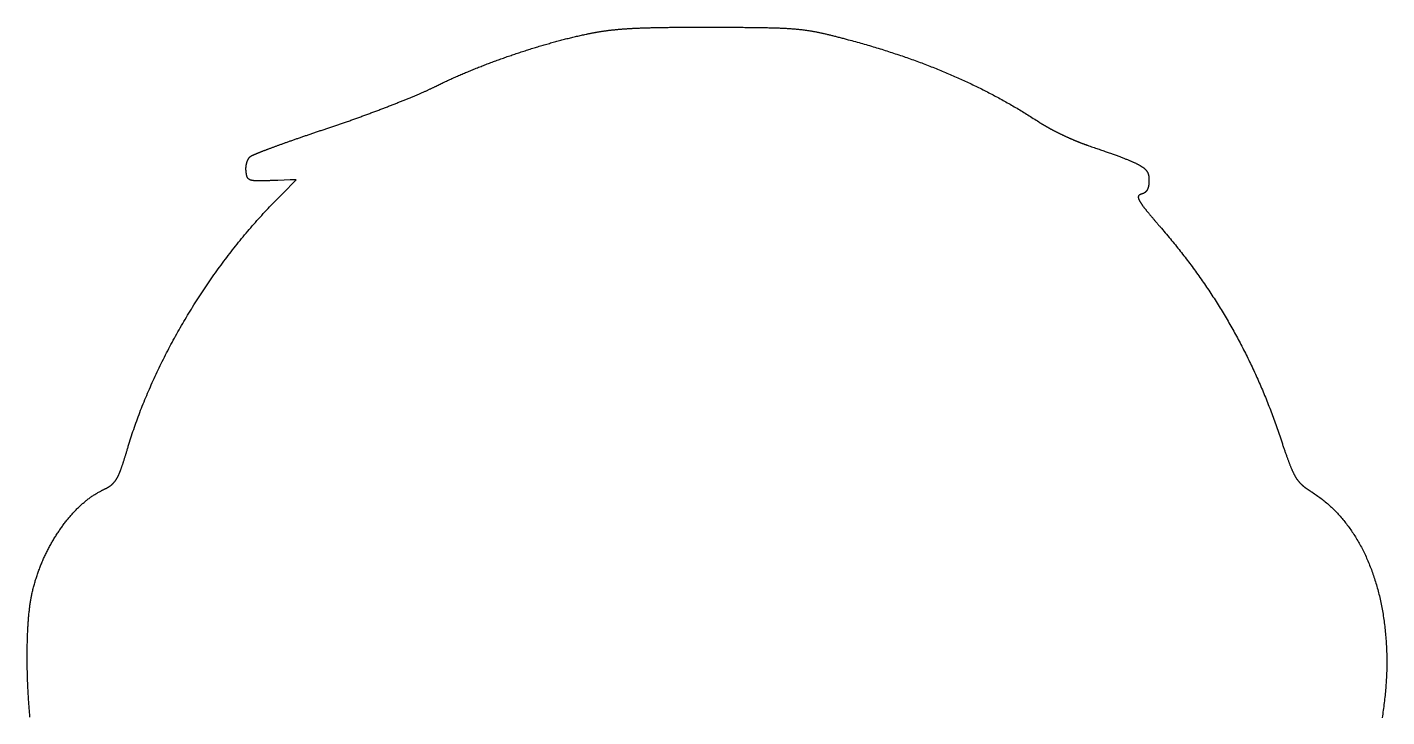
# Model space of a CAD drawing. Extents: x 4.6 to 95.4, y 4.4 to 95.6.
# Drawn here: x 4.6 to 95.4, y 49.5 to 95.6 of the extents above; entities that cross this region are included whole.
import ezdxf

# ---------------------------------------------------------------- set-up
doc = ezdxf.new("R2010")
doc.units = 0
doc.layers.add('LAYER_1', color=7, linetype='CONTINUOUS')

msp = doc.modelspace()

# ---------------------------------------------------------------- linework, layer by layer
at = {"layer": 'LAYER_1', "color": 7}
for points in [[(41.933, 95.102), (41.977, 95.111), (42.021, 95.121), (42.065, 95.13), (42.109, 95.139), (42.152, 95.148), (42.196, 95.156), (42.24, 95.165), (42.283, 95.173), (42.327, 95.182), (42.371, 95.19), (42.414, 95.198), (42.458, 95.206), (42.502, 95.214), (42.546, 95.222), (42.59, 95.23), (42.634, 95.238), (42.678, 95.245), (42.722, 95.253), (42.766, 95.26), (42.811, 95.267), (42.855, 95.274), (42.9, 95.281), (42.945, 95.288), (42.99, 95.295), (43.035, 95.302), (43.08, 95.308), (43.126, 95.315), (43.172, 95.321), (43.218, 95.327), (43.264, 95.334), (43.311, 95.34)], [(43.311, 95.34), (43.358, 95.346), (43.405, 95.352), (43.452, 95.358), (43.5, 95.363), (43.548, 95.369), (43.596, 95.374), (43.645, 95.38), (43.694, 95.385), (43.743, 95.39), (43.793, 95.396), (43.843, 95.401), (43.893, 95.406), (43.944, 95.411), (43.995, 95.415), (44.047, 95.42), (44.099, 95.425), (44.151, 95.429), (44.204, 95.434), (44.258, 95.438), (44.312, 95.442), (44.366, 95.447), (44.421, 95.451), (44.476, 95.455), (44.532, 95.459), (44.588, 95.463), (44.645, 95.466), (44.703, 95.47), (44.761, 95.474), (44.819, 95.477), (44.879, 95.481), (44.939, 95.484)], [(44.939, 95.484), (44.999, 95.487), (45.06, 95.491), (45.122, 95.494), (45.184, 95.497), (45.247, 95.5), (45.31, 95.503), (45.375, 95.506), (45.44, 95.508), (45.505, 95.511), (45.572, 95.514), (45.639, 95.516), (45.706, 95.519), (45.775, 95.521), (45.844, 95.524), (45.914, 95.526), (45.985, 95.528), (46.057, 95.53), (46.129, 95.532), (46.202, 95.534), (46.276, 95.536), (46.351, 95.538), (46.427, 95.54), (46.503, 95.542), (46.581, 95.543), (46.659, 95.545), (46.738, 95.547), (46.818, 95.548), (46.899, 95.549), (46.981, 95.551), (47.064, 95.552), (47.147, 95.553)], [(47.147, 95.553), (47.232, 95.555), (47.318, 95.556), (47.404, 95.557), (47.492, 95.558), (47.58, 95.559), (47.67, 95.56), (47.76, 95.561), (47.852, 95.561), (47.945, 95.562), (48.038, 95.563), (48.133, 95.563), (48.229, 95.564), (48.326, 95.565), (48.424, 95.565), (48.523, 95.566), (48.623, 95.566), (48.724, 95.566), (48.827, 95.567), (48.931, 95.567), (49.035, 95.567), (49.141, 95.567), (49.248, 95.567), (49.357, 95.567), (49.466, 95.567), (49.577, 95.567), (49.689, 95.567), (49.802, 95.567), (49.917, 95.567), (50.033, 95.567), (50.15, 95.566), (50.268, 95.566)], [(50.268, 95.566), (50.41, 95.566), (50.551, 95.565), (50.689, 95.565), (50.825, 95.565), (50.959, 95.564), (51.091, 95.564), (51.22, 95.563), (51.348, 95.563), (51.474, 95.562), (51.597, 95.562), (51.719, 95.561), (51.839, 95.561), (51.957, 95.56), (52.073, 95.56), (52.187, 95.559), (52.299, 95.558), (52.41, 95.558), (52.518, 95.557), (52.625, 95.556), (52.73, 95.555), (52.834, 95.554), (52.936, 95.553), (53.036, 95.552), (53.135, 95.551), (53.232, 95.55), (53.327, 95.549), (53.421, 95.548), (53.514, 95.546), (53.605, 95.545), (53.694, 95.543), (53.782, 95.542)], [(53.782, 95.542), (53.869, 95.54), (53.954, 95.538), (54.038, 95.537), (54.121, 95.535), (54.202, 95.533), (54.282, 95.531), (54.361, 95.529), (54.439, 95.526), (54.515, 95.524), (54.59, 95.522), (54.664, 95.519), (54.737, 95.516), (54.809, 95.514), (54.88, 95.511), (54.95, 95.508), (55.019, 95.505), (55.087, 95.501), (55.154, 95.498), (55.22, 95.495), (55.285, 95.491), (55.349, 95.487), (55.412, 95.484), (55.475, 95.48), (55.537, 95.476), (55.598, 95.471), (55.658, 95.467), (55.718, 95.463), (55.777, 95.458), (55.835, 95.453), (55.893, 95.448), (55.95, 95.443)], [(55.95, 95.443), (56.006, 95.438), (56.062, 95.432), (56.117, 95.427), (56.172, 95.421), (56.227, 95.415), (56.281, 95.409), (56.334, 95.403), (56.388, 95.397), (56.441, 95.39), (56.493, 95.383), (56.545, 95.377), (56.597, 95.369), (56.649, 95.362), (56.7, 95.355), (56.752, 95.347), (56.803, 95.339), (56.854, 95.331), (56.904, 95.323), (56.955, 95.315), (57.006, 95.306), (57.057, 95.297), (57.107, 95.288), (57.158, 95.279), (57.208, 95.27), (57.259, 95.26), (57.31, 95.25), (57.361, 95.24), (57.412, 95.23), (57.463, 95.219), (57.515, 95.209), (57.567, 95.198)], [(36.749, 93.629), (36.834, 93.659), (36.919, 93.688), (37.004, 93.717), (37.089, 93.746), (37.174, 93.774), (37.26, 93.803), (37.345, 93.832), (37.43, 93.86), (37.516, 93.888), (37.601, 93.916), (37.687, 93.944), (37.772, 93.972), (37.858, 93.999), (37.943, 94.026), (38.029, 94.054), (38.114, 94.081), (38.2, 94.108), (38.285, 94.134), (38.371, 94.161), (38.456, 94.187), (38.542, 94.213), (38.627, 94.239), (38.712, 94.265), (38.798, 94.291), (38.883, 94.316), (38.968, 94.341), (39.053, 94.366), (39.138, 94.391), (39.223, 94.416), (39.308, 94.44), (39.392, 94.464)], [(39.392, 94.464), (39.477, 94.488), (39.561, 94.512), (39.646, 94.536), (39.73, 94.559), (39.814, 94.582), (39.898, 94.605), (39.982, 94.628), (40.065, 94.65), (40.149, 94.673), (40.232, 94.695), (40.315, 94.717), (40.398, 94.738), (40.481, 94.759), (40.564, 94.781), (40.646, 94.802), (40.729, 94.822), (40.811, 94.843), (40.892, 94.863), (40.974, 94.883), (41.055, 94.902), (41.136, 94.922), (41.217, 94.941), (41.298, 94.96), (41.378, 94.979), (41.458, 94.997), (41.538, 95.015), (41.618, 95.033), (41.697, 95.051), (41.776, 95.068), (41.855, 95.085), (41.933, 95.102)], [(57.567, 95.198), (57.619, 95.186), (57.671, 95.175), (57.723, 95.163), (57.776, 95.151), (57.83, 95.139), (57.883, 95.127), (57.937, 95.114), (57.992, 95.101), (58.047, 95.088), (58.102, 95.075), (58.158, 95.061), (58.215, 95.048), (58.272, 95.033), (58.33, 95.019), (58.388, 95.004), (58.447, 94.99), (58.507, 94.974), (58.567, 94.959), (58.628, 94.943), (58.69, 94.927), (58.753, 94.911), (58.816, 94.895), (58.881, 94.878), (58.946, 94.861), (59.012, 94.843), (59.079, 94.826), (59.147, 94.808), (59.216, 94.789), (59.286, 94.771), (59.357, 94.752), (59.429, 94.733)], [(59.429, 94.733), (59.55, 94.701), (59.67, 94.668), (59.79, 94.636), (59.909, 94.603), (60.028, 94.57), (60.147, 94.537), (60.266, 94.504), (60.384, 94.47), (60.502, 94.437), (60.619, 94.403), (60.737, 94.369), (60.854, 94.334), (60.97, 94.3), (61.087, 94.265), (61.203, 94.231), (61.318, 94.196), (61.434, 94.16), (61.549, 94.125), (61.664, 94.09), (61.778, 94.054), (61.892, 94.018), (62.006, 93.982), (62.12, 93.945), (62.233, 93.909), (62.346, 93.872), (62.459, 93.835), (62.571, 93.798), (62.683, 93.761), (62.795, 93.723), (62.907, 93.685), (63.018, 93.648)], [(34.193, 92.663), (34.272, 92.695), (34.352, 92.728), (34.431, 92.76), (34.511, 92.793), (34.592, 92.825), (34.672, 92.857), (34.753, 92.889), (34.834, 92.921), (34.915, 92.953), (34.997, 92.985), (35.078, 93.017), (35.16, 93.048), (35.242, 93.08), (35.324, 93.111), (35.407, 93.143), (35.49, 93.174), (35.573, 93.205), (35.656, 93.236), (35.739, 93.267), (35.822, 93.298), (35.906, 93.329), (35.99, 93.359), (36.073, 93.39), (36.157, 93.42), (36.242, 93.45), (36.326, 93.48), (36.41, 93.51), (36.495, 93.54), (36.579, 93.57), (36.664, 93.6), (36.749, 93.629)], [(63.018, 93.648), (63.129, 93.609), (63.239, 93.571), (63.35, 93.533), (63.46, 93.494), (63.57, 93.455), (63.679, 93.416), (63.788, 93.377), (63.897, 93.337), (64.006, 93.297), (64.114, 93.257), (64.222, 93.217), (64.33, 93.177), (64.438, 93.136), (64.545, 93.096), (64.652, 93.055), (64.759, 93.014), (64.865, 92.972), (64.971, 92.931), (65.077, 92.889), (65.183, 92.847), (65.288, 92.805), (65.393, 92.762), (65.498, 92.72), (65.602, 92.677), (65.706, 92.634), (65.81, 92.591), (65.914, 92.547), (66.018, 92.504), (66.121, 92.46), (66.224, 92.416), (66.326, 92.371)], [(31.915, 91.631), (31.982, 91.664), (32.05, 91.698), (32.118, 91.732), (32.186, 91.765), (32.255, 91.799), (32.325, 91.832), (32.395, 91.866), (32.466, 91.9), (32.536, 91.933), (32.608, 91.967), (32.679, 92), (32.752, 92.034), (32.824, 92.067), (32.897, 92.101), (32.971, 92.134), (33.044, 92.167), (33.118, 92.201), (33.193, 92.234), (33.268, 92.267), (33.343, 92.301), (33.419, 92.334), (33.495, 92.367), (33.571, 92.4), (33.648, 92.433), (33.725, 92.466), (33.802, 92.499), (33.88, 92.532), (33.958, 92.565), (34.036, 92.597), (34.114, 92.63), (34.193, 92.663)], [(66.326, 92.371), (66.429, 92.327), (66.531, 92.282), (66.633, 92.237), (66.735, 92.192), (66.836, 92.147), (66.937, 92.101), (67.038, 92.055), (67.139, 92.009), (67.239, 91.963), (67.339, 91.917), (67.439, 91.87), (67.539, 91.823), (67.638, 91.776), (67.737, 91.729), (67.836, 91.681), (67.935, 91.634), (68.033, 91.586), (68.131, 91.538), (68.229, 91.489), (68.327, 91.441), (68.424, 91.392), (68.522, 91.343), (68.619, 91.293), (68.715, 91.244), (68.812, 91.194), (68.908, 91.144), (69.004, 91.094), (69.1, 91.044), (69.196, 90.993), (69.291, 90.942), (69.386, 90.891)], [(28.803, 90.31), (28.866, 90.334), (28.929, 90.359), (28.992, 90.383), (29.054, 90.408), (29.116, 90.432), (29.178, 90.457), (29.239, 90.481), (29.301, 90.505), (29.361, 90.529), (29.422, 90.553), (29.482, 90.577), (29.542, 90.601), (29.601, 90.625), (29.66, 90.648), (29.719, 90.672), (29.777, 90.696), (29.835, 90.719), (29.893, 90.742), (29.95, 90.766), (30.007, 90.789), (30.063, 90.812), (30.119, 90.835), (30.175, 90.858), (30.23, 90.881), (30.284, 90.903), (30.338, 90.926), (30.392, 90.948), (30.445, 90.97), (30.498, 90.992), (30.55, 91.014), (30.602, 91.036)], [(30.602, 91.036), (30.653, 91.058), (30.704, 91.08), (30.754, 91.101), (30.804, 91.122), (30.853, 91.144), (30.901, 91.165), (30.949, 91.185), (30.997, 91.206), (31.043, 91.227), (31.09, 91.247), (31.135, 91.267), (31.181, 91.287), (31.225, 91.307), (31.269, 91.327), (31.312, 91.346), (31.355, 91.365), (31.397, 91.384), (31.438, 91.403), (31.479, 91.422), (31.519, 91.441), (31.559, 91.459), (31.597, 91.477), (31.635, 91.495), (31.673, 91.513), (31.71, 91.53), (31.746, 91.548), (31.781, 91.565), (31.815, 91.581), (31.849, 91.598), (31.882, 91.614), (31.915, 91.631)], [(69.386, 90.891), (69.481, 90.84), (69.576, 90.788), (69.67, 90.736), (69.764, 90.684), (69.858, 90.632), (69.952, 90.58), (70.046, 90.527), (70.139, 90.474), (70.232, 90.421), (70.325, 90.368), (70.418, 90.314), (70.51, 90.26), (70.603, 90.206), (70.695, 90.152), (70.787, 90.097), (70.878, 90.042), (70.97, 89.987), (71.061, 89.932), (71.152, 89.877), (71.243, 89.821), (71.333, 89.765), (71.424, 89.709), (71.514, 89.652), (71.604, 89.596), (71.694, 89.539), (71.783, 89.482), (71.873, 89.424), (71.962, 89.367), (72.051, 89.309), (72.14, 89.251), (72.228, 89.192)], [(26.755, 89.543), (26.823, 89.568), (26.89, 89.592), (26.958, 89.617), (27.025, 89.641), (27.093, 89.666), (27.16, 89.691), (27.227, 89.715), (27.294, 89.74), (27.361, 89.765), (27.429, 89.789), (27.495, 89.814), (27.562, 89.839), (27.629, 89.864), (27.696, 89.889), (27.762, 89.913), (27.829, 89.938), (27.895, 89.963), (27.961, 89.988), (28.027, 90.013), (28.093, 90.038), (28.158, 90.063), (28.224, 90.087), (28.289, 90.112), (28.354, 90.137), (28.419, 90.162), (28.483, 90.187), (28.548, 90.211), (28.612, 90.236), (28.676, 90.261), (28.74, 90.285), (28.803, 90.31)], [(24.695, 88.829), (24.759, 88.85), (24.824, 88.871), (24.888, 88.893), (24.953, 88.915), (25.018, 88.937), (25.084, 88.959), (25.149, 88.981), (25.215, 89.003), (25.281, 89.025), (25.347, 89.048), (25.413, 89.071), (25.479, 89.093), (25.545, 89.116), (25.612, 89.139), (25.678, 89.162), (25.745, 89.185), (25.812, 89.209), (25.879, 89.232), (25.946, 89.255), (26.013, 89.279), (26.081, 89.303), (26.148, 89.326), (26.215, 89.35), (26.283, 89.374), (26.35, 89.398), (26.418, 89.422), (26.485, 89.446), (26.553, 89.47), (26.62, 89.495), (26.688, 89.519), (26.755, 89.543)], [(72.228, 89.192), (72.246, 89.181), (72.264, 89.169), (72.282, 89.157), (72.301, 89.145), (72.32, 89.133), (72.339, 89.121), (72.358, 89.109), (72.378, 89.097), (72.397, 89.085), (72.417, 89.073), (72.438, 89.06), (72.458, 89.048), (72.479, 89.035), (72.5, 89.023), (72.521, 89.01), (72.543, 88.998), (72.564, 88.985), (72.586, 88.972), (72.608, 88.959), (72.63, 88.947), (72.653, 88.934), (72.675, 88.921), (72.698, 88.908), (72.721, 88.895), (72.745, 88.882), (72.768, 88.869), (72.792, 88.856), (72.816, 88.843), (72.84, 88.829), (72.864, 88.816), (72.888, 88.803)], [(21.186, 87.613), (21.232, 87.63), (21.278, 87.647), (21.325, 87.664), (21.372, 87.681), (21.419, 87.698), (21.467, 87.715), (21.516, 87.733), (21.564, 87.751), (21.614, 87.768), (21.663, 87.786), (21.714, 87.804), (21.764, 87.822), (21.815, 87.84), (21.866, 87.859), (21.918, 87.877), (21.97, 87.896), (22.023, 87.914), (22.076, 87.933), (22.129, 87.952), (22.183, 87.971), (22.237, 87.99), (22.291, 88.009), (22.346, 88.028), (22.401, 88.048), (22.457, 88.067), (22.512, 88.087), (22.568, 88.106), (22.625, 88.126), (22.682, 88.146), (22.739, 88.165), (22.796, 88.185)], [(22.796, 88.185), (22.854, 88.205), (22.912, 88.225), (22.97, 88.245), (23.028, 88.266), (23.087, 88.286), (23.146, 88.306), (23.206, 88.326), (23.265, 88.347), (23.325, 88.367), (23.385, 88.388), (23.445, 88.409), (23.506, 88.429), (23.567, 88.45), (23.628, 88.471), (23.689, 88.491), (23.751, 88.512), (23.812, 88.533), (23.874, 88.554), (23.936, 88.575), (23.999, 88.596), (24.061, 88.617), (24.124, 88.638), (24.187, 88.659), (24.25, 88.68), (24.313, 88.701), (24.376, 88.723), (24.44, 88.744), (24.503, 88.765), (24.567, 88.786), (24.631, 88.807), (24.695, 88.829)], [(72.888, 88.803), (72.913, 88.79), (72.937, 88.777), (72.962, 88.763), (72.987, 88.75), (73.012, 88.737), (73.037, 88.723), (73.063, 88.71), (73.088, 88.696), (73.114, 88.683), (73.14, 88.67), (73.166, 88.656), (73.192, 88.643), (73.218, 88.629), (73.244, 88.616), (73.271, 88.602), (73.297, 88.589), (73.324, 88.576), (73.351, 88.562), (73.378, 88.549), (73.404, 88.535), (73.432, 88.522), (73.459, 88.508), (73.486, 88.495), (73.513, 88.482), (73.541, 88.468), (73.568, 88.455), (73.596, 88.442), (73.623, 88.428), (73.651, 88.415), (73.679, 88.402), (73.707, 88.388)], [(73.707, 88.388), (73.734, 88.375), (73.762, 88.362), (73.79, 88.349), (73.818, 88.336), (73.846, 88.323), (73.875, 88.309), (73.903, 88.296), (73.931, 88.283), (73.959, 88.27), (73.987, 88.258), (74.016, 88.245), (74.044, 88.232), (74.072, 88.219), (74.1, 88.206), (74.129, 88.194), (74.157, 88.181), (74.185, 88.168), (74.214, 88.156), (74.242, 88.143), (74.27, 88.131), (74.298, 88.118), (74.327, 88.106), (74.355, 88.094), (74.383, 88.082), (74.411, 88.07), (74.44, 88.058), (74.468, 88.046), (74.496, 88.034), (74.524, 88.022), (74.552, 88.01), (74.58, 87.998)], [(19.515, 86.932), (19.52, 86.936), (19.526, 86.941), (19.533, 86.945), (19.541, 86.95), (19.549, 86.955), (19.559, 86.961), (19.569, 86.966), (19.58, 86.972), (19.591, 86.979), (19.604, 86.985), (19.617, 86.992), (19.631, 86.999), (19.646, 87.006), (19.661, 87.013), (19.678, 87.021), (19.695, 87.029), (19.713, 87.037), (19.731, 87.045), (19.75, 87.054), (19.77, 87.063), (19.791, 87.072), (19.812, 87.081), (19.834, 87.091), (19.857, 87.101), (19.881, 87.111), (19.905, 87.121), (19.93, 87.131), (19.955, 87.142), (19.982, 87.152), (20.008, 87.163), (20.036, 87.175)], [(20.036, 87.175), (20.064, 87.186), (20.093, 87.198), (20.122, 87.21), (20.153, 87.222), (20.183, 87.234), (20.215, 87.246), (20.247, 87.259), (20.279, 87.272), (20.313, 87.285), (20.346, 87.298), (20.381, 87.311), (20.416, 87.325), (20.451, 87.338), (20.488, 87.352), (20.524, 87.366), (20.562, 87.381), (20.6, 87.395), (20.638, 87.409), (20.677, 87.424), (20.717, 87.439), (20.757, 87.454), (20.797, 87.469), (20.839, 87.485), (20.88, 87.5), (20.922, 87.516), (20.965, 87.532), (21.008, 87.548), (21.052, 87.564), (21.096, 87.58), (21.141, 87.597), (21.186, 87.613)], [(74.58, 87.998), (74.608, 87.987), (74.635, 87.975), (74.663, 87.964), (74.691, 87.952), (74.719, 87.941), (74.746, 87.93), (74.774, 87.919), (74.801, 87.908), (74.829, 87.897), (74.856, 87.886), (74.883, 87.875), (74.91, 87.864), (74.937, 87.854), (74.964, 87.843), (74.991, 87.833), (75.018, 87.823), (75.044, 87.813), (75.071, 87.803), (75.097, 87.793), (75.123, 87.783), (75.149, 87.773), (75.175, 87.763), (75.201, 87.754), (75.227, 87.745), (75.253, 87.735), (75.278, 87.726), (75.303, 87.717), (75.329, 87.708), (75.354, 87.699), (75.378, 87.691), (75.403, 87.682)], [(75.403, 87.682), (75.495, 87.651), (75.586, 87.619), (75.675, 87.589), (75.762, 87.558), (75.849, 87.529), (75.934, 87.499), (76.018, 87.47), (76.1, 87.442), (76.181, 87.413), (76.261, 87.386), (76.34, 87.358), (76.417, 87.331), (76.493, 87.305), (76.568, 87.278), (76.642, 87.252), (76.714, 87.227), (76.785, 87.202), (76.855, 87.177), (76.924, 87.152), (76.991, 87.128), (77.057, 87.105), (77.123, 87.081), (77.187, 87.058), (77.249, 87.035), (77.311, 87.013), (77.372, 86.99), (77.431, 86.969), (77.49, 86.947), (77.547, 86.926), (77.603, 86.905), (77.658, 86.884)], [(19.232, 85.947), (19.231, 85.956), (19.23, 85.965), (19.229, 85.974), (19.228, 85.984), (19.228, 85.993), (19.227, 86.002), (19.226, 86.011), (19.226, 86.021), (19.225, 86.03), (19.225, 86.039), (19.224, 86.048), (19.224, 86.058), (19.224, 86.067), (19.224, 86.077), (19.224, 86.086), (19.223, 86.095), (19.223, 86.105), (19.224, 86.114), (19.224, 86.123), (19.224, 86.133), (19.224, 86.142), (19.224, 86.152), (19.225, 86.161), (19.225, 86.171), (19.226, 86.18), (19.226, 86.189), (19.227, 86.199), (19.227, 86.208), (19.228, 86.218), (19.229, 86.227), (19.23, 86.236)], [(19.23, 86.236), (19.231, 86.246), (19.232, 86.255), (19.233, 86.264), (19.234, 86.274), (19.235, 86.283), (19.236, 86.293), (19.237, 86.302), (19.238, 86.311), (19.24, 86.32), (19.241, 86.33), (19.243, 86.339), (19.244, 86.348), (19.246, 86.357), (19.247, 86.367), (19.249, 86.376), (19.251, 86.385), (19.252, 86.394), (19.254, 86.403), (19.256, 86.412), (19.258, 86.421), (19.26, 86.43), (19.262, 86.439), (19.264, 86.448), (19.266, 86.457), (19.268, 86.466), (19.271, 86.475), (19.273, 86.484), (19.275, 86.492), (19.278, 86.501), (19.28, 86.51), (19.282, 86.519)], [(19.282, 86.519), (19.285, 86.527), (19.287, 86.536), (19.29, 86.544), (19.293, 86.553), (19.295, 86.561), (19.298, 86.57), (19.301, 86.578), (19.304, 86.586), (19.307, 86.594), (19.31, 86.603), (19.312, 86.611), (19.315, 86.619), (19.319, 86.627), (19.322, 86.635), (19.325, 86.643), (19.328, 86.651), (19.331, 86.659), (19.334, 86.666), (19.338, 86.674), (19.341, 86.682), (19.344, 86.689), (19.348, 86.697), (19.351, 86.704), (19.355, 86.712), (19.358, 86.719), (19.362, 86.726), (19.366, 86.733), (19.369, 86.74), (19.373, 86.747), (19.377, 86.754), (19.381, 86.761)], [(19.381, 86.761), (19.384, 86.768), (19.388, 86.775), (19.392, 86.781), (19.396, 86.788), (19.4, 86.794), (19.404, 86.801), (19.408, 86.807), (19.412, 86.813), (19.416, 86.82), (19.42, 86.826), (19.425, 86.832), (19.429, 86.838), (19.433, 86.843), (19.437, 86.849), (19.442, 86.855), (19.446, 86.86), (19.45, 86.866), (19.455, 86.871), (19.459, 86.876), (19.464, 86.882), (19.468, 86.887), (19.473, 86.892), (19.477, 86.897), (19.482, 86.901), (19.487, 86.906), (19.491, 86.911), (19.496, 86.915), (19.501, 86.919), (19.505, 86.924), (19.51, 86.928), (19.515, 86.932)], [(77.658, 86.884), (77.712, 86.863), (77.765, 86.843), (77.817, 86.823), (77.868, 86.803), (77.918, 86.784), (77.967, 86.765), (78.014, 86.746), (78.061, 86.727), (78.107, 86.708), (78.152, 86.69), (78.196, 86.672), (78.239, 86.654), (78.281, 86.636), (78.322, 86.619), (78.362, 86.601), (78.402, 86.584), (78.44, 86.567), (78.478, 86.55), (78.514, 86.534), (78.55, 86.517), (78.585, 86.501), (78.619, 86.485), (78.652, 86.469), (78.684, 86.453), (78.716, 86.437), (78.747, 86.421), (78.777, 86.406), (78.806, 86.39), (78.834, 86.375), (78.862, 86.36), (78.888, 86.344)], [(78.888, 86.344), (78.915, 86.329), (78.94, 86.314), (78.965, 86.299), (78.988, 86.285), (79.012, 86.27), (79.034, 86.255), (79.056, 86.24), (79.077, 86.226), (79.098, 86.211), (79.118, 86.197), (79.137, 86.182), (79.155, 86.168), (79.173, 86.153), (79.191, 86.139), (79.207, 86.124), (79.223, 86.11), (79.239, 86.095), (79.254, 86.081), (79.268, 86.066), (79.282, 86.052), (79.296, 86.037), (79.308, 86.023), (79.321, 86.008), (79.332, 85.993), (79.344, 85.979), (79.355, 85.964), (79.365, 85.949), (79.375, 85.934), (79.384, 85.919), (79.393, 85.904), (79.401, 85.889)], [(19.31, 85.562), (19.306, 85.572), (19.303, 85.581), (19.299, 85.591), (19.295, 85.6), (19.292, 85.61), (19.289, 85.621), (19.286, 85.631), (19.283, 85.642), (19.28, 85.652), (19.277, 85.663), (19.274, 85.675), (19.272, 85.686), (19.269, 85.698), (19.267, 85.71), (19.264, 85.722), (19.262, 85.734), (19.26, 85.747), (19.257, 85.759), (19.255, 85.773), (19.253, 85.786), (19.251, 85.799), (19.249, 85.813), (19.247, 85.827), (19.245, 85.841), (19.243, 85.855), (19.241, 85.87), (19.24, 85.885), (19.238, 85.9), (19.236, 85.916), (19.234, 85.931), (19.232, 85.947)], [(19.526, 85.365), (19.515, 85.369), (19.505, 85.374), (19.495, 85.378), (19.485, 85.382), (19.476, 85.387), (19.467, 85.391), (19.458, 85.396), (19.449, 85.401), (19.441, 85.406), (19.432, 85.412), (19.424, 85.417), (19.417, 85.423), (19.409, 85.429), (19.402, 85.435), (19.395, 85.441), (19.388, 85.447), (19.382, 85.453), (19.376, 85.46), (19.369, 85.467), (19.363, 85.474), (19.358, 85.481), (19.352, 85.488), (19.347, 85.496), (19.342, 85.503), (19.337, 85.511), (19.332, 85.519), (19.327, 85.528), (19.323, 85.536), (19.318, 85.545), (19.314, 85.553), (19.31, 85.562)], [(20.024, 85.304), (20.002, 85.304), (19.98, 85.305), (19.959, 85.305), (19.938, 85.306), (19.918, 85.307), (19.898, 85.308), (19.879, 85.309), (19.86, 85.31), (19.841, 85.311), (19.823, 85.312), (19.806, 85.314), (19.788, 85.315), (19.771, 85.317), (19.755, 85.318), (19.738, 85.32), (19.722, 85.322), (19.707, 85.324), (19.692, 85.326), (19.677, 85.328), (19.663, 85.331), (19.649, 85.333), (19.635, 85.336), (19.621, 85.339), (19.608, 85.342), (19.596, 85.345), (19.583, 85.348), (19.571, 85.351), (19.559, 85.354), (19.548, 85.358), (19.537, 85.362), (19.526, 85.365)], [(20.948, 85.325), (20.91, 85.323), (20.873, 85.322), (20.836, 85.321), (20.8, 85.319), (20.764, 85.318), (20.729, 85.317), (20.695, 85.315), (20.661, 85.314), (20.627, 85.313), (20.595, 85.312), (20.562, 85.311), (20.53, 85.31), (20.499, 85.309), (20.469, 85.308), (20.438, 85.308), (20.409, 85.307), (20.38, 85.306), (20.351, 85.306), (20.323, 85.305), (20.295, 85.304), (20.268, 85.304), (20.242, 85.304), (20.216, 85.303), (20.19, 85.303), (20.165, 85.303), (20.14, 85.303), (20.116, 85.303), (20.092, 85.303), (20.069, 85.303), (20.046, 85.303), (20.024, 85.304)], [(21.345, 84.134), (21.655, 84.447), (21.965, 84.76), (22.275, 85.073), (22.585, 85.386), (22.176, 85.371), (21.767, 85.356), (21.357, 85.34), (20.948, 85.325)], [(79.401, 85.889), (79.41, 85.874), (79.417, 85.858), (79.424, 85.843), (79.431, 85.827), (79.438, 85.811), (79.444, 85.795), (79.45, 85.779), (79.455, 85.763), (79.46, 85.747), (79.465, 85.731), (79.469, 85.714), (79.473, 85.697), (79.477, 85.681), (79.48, 85.664), (79.483, 85.646), (79.486, 85.629), (79.489, 85.611), (79.491, 85.593), (79.494, 85.575), (79.495, 85.557), (79.497, 85.539), (79.499, 85.52), (79.5, 85.501), (79.501, 85.482), (79.502, 85.463), (79.503, 85.443), (79.503, 85.424), (79.504, 85.403), (79.504, 85.383), (79.504, 85.363), (79.504, 85.342)], [(79.504, 85.342), (79.504, 85.328), (79.504, 85.315), (79.504, 85.302), (79.504, 85.289), (79.504, 85.276), (79.503, 85.263), (79.503, 85.25), (79.502, 85.237), (79.502, 85.225), (79.501, 85.212), (79.501, 85.2), (79.5, 85.188), (79.499, 85.176), (79.498, 85.164), (79.498, 85.152), (79.497, 85.14), (79.496, 85.128), (79.495, 85.117), (79.493, 85.105), (79.492, 85.094), (79.491, 85.082), (79.49, 85.071), (79.488, 85.06), (79.487, 85.049), (79.485, 85.038), (79.484, 85.028), (79.482, 85.017), (79.481, 85.006), (79.479, 84.996), (79.477, 84.986), (79.475, 84.975)], [(78.993, 84.418), (78.983, 84.415), (78.973, 84.413), (78.963, 84.41), (78.953, 84.406), (78.943, 84.403), (78.934, 84.4), (78.925, 84.397), (78.916, 84.393), (78.908, 84.389), (78.9, 84.386), (78.892, 84.382), (78.884, 84.378), (78.877, 84.374), (78.87, 84.37), (78.863, 84.365), (78.857, 84.361), (78.85, 84.356), (78.844, 84.351), (78.839, 84.346), (78.833, 84.341), (78.828, 84.336), (78.824, 84.33), (78.819, 84.325), (78.815, 84.319), (78.811, 84.313), (78.807, 84.307), (78.804, 84.3), (78.801, 84.294), (78.799, 84.287), (78.796, 84.28), (78.794, 84.273)], [(79.225, 84.524), (79.219, 84.519), (79.213, 84.515), (79.206, 84.511), (79.2, 84.506), (79.193, 84.502), (79.186, 84.498), (79.18, 84.494), (79.173, 84.49), (79.166, 84.486), (79.159, 84.482), (79.152, 84.478), (79.145, 84.474), (79.137, 84.471), (79.13, 84.467), (79.123, 84.464), (79.115, 84.46), (79.108, 84.457), (79.1, 84.454), (79.092, 84.451), (79.084, 84.448), (79.077, 84.445), (79.069, 84.442), (79.061, 84.439), (79.052, 84.436), (79.044, 84.433), (79.036, 84.431), (79.028, 84.428), (79.019, 84.425), (79.011, 84.423), (79.002, 84.421), (78.993, 84.418)], [(79.384, 84.706), (79.38, 84.699), (79.376, 84.692), (79.372, 84.685), (79.368, 84.678), (79.363, 84.671), (79.359, 84.664), (79.354, 84.658), (79.35, 84.651), (79.345, 84.645), (79.341, 84.638), (79.336, 84.632), (79.331, 84.626), (79.326, 84.62), (79.321, 84.614), (79.316, 84.608), (79.311, 84.602), (79.306, 84.596), (79.301, 84.59), (79.295, 84.585), (79.29, 84.579), (79.284, 84.574), (79.279, 84.568), (79.273, 84.563), (79.267, 84.558), (79.262, 84.553), (79.256, 84.548), (79.25, 84.543), (79.244, 84.538), (79.238, 84.533), (79.232, 84.529), (79.225, 84.524)], [(79.475, 84.975), (79.473, 84.965), (79.471, 84.955), (79.469, 84.945), (79.467, 84.935), (79.465, 84.926), (79.463, 84.916), (79.46, 84.906), (79.458, 84.897), (79.455, 84.888), (79.453, 84.878), (79.45, 84.869), (79.448, 84.86), (79.445, 84.851), (79.442, 84.842), (79.439, 84.834), (79.436, 84.825), (79.433, 84.816), (79.43, 84.808), (79.427, 84.799), (79.424, 84.791), (79.421, 84.783), (79.417, 84.775), (79.414, 84.767), (79.41, 84.759), (79.407, 84.751), (79.403, 84.743), (79.4, 84.736), (79.396, 84.728), (79.392, 84.721), (79.388, 84.713), (79.384, 84.706)], [(18.139, 80.453), (18.237, 80.579), (18.335, 80.705), (18.434, 80.831), (18.533, 80.956), (18.633, 81.081), (18.733, 81.205), (18.833, 81.329), (18.934, 81.452), (19.035, 81.575), (19.136, 81.697), (19.238, 81.819), (19.34, 81.94), (19.442, 82.061), (19.545, 82.181), (19.649, 82.301), (19.752, 82.42), (19.856, 82.538), (19.96, 82.656), (20.065, 82.773), (20.17, 82.89), (20.275, 83.006), (20.381, 83.122), (20.487, 83.237), (20.593, 83.351), (20.699, 83.465), (20.806, 83.578), (20.913, 83.69), (21.021, 83.802), (21.129, 83.914), (21.237, 84.024), (21.345, 84.134)], [(78.794, 84.273), (78.793, 84.265), (78.791, 84.258), (78.79, 84.25), (78.79, 84.242), (78.789, 84.234), (78.789, 84.225), (78.789, 84.217), (78.79, 84.208), (78.791, 84.198), (78.792, 84.189), (78.794, 84.179), (78.796, 84.169), (78.798, 84.159), (78.801, 84.149), (78.804, 84.138), (78.808, 84.127), (78.811, 84.116), (78.815, 84.104), (78.82, 84.092), (78.825, 84.08), (78.83, 84.068), (78.836, 84.055), (78.842, 84.042), (78.848, 84.029), (78.855, 84.015), (78.862, 84.001), (78.869, 83.987), (78.877, 83.972), (78.886, 83.957), (78.894, 83.942), (78.903, 83.927)], [(78.903, 83.927), (78.913, 83.911), (78.923, 83.894), (78.933, 83.878), (78.944, 83.861), (78.955, 83.844), (78.966, 83.826), (78.978, 83.808), (78.99, 83.79), (79.003, 83.771), (79.016, 83.752), (79.03, 83.732), (79.044, 83.713), (79.058, 83.692), (79.073, 83.672), (79.088, 83.651), (79.104, 83.629), (79.12, 83.607), (79.136, 83.585), (79.153, 83.562), (79.171, 83.539), (79.189, 83.516), (79.207, 83.492), (79.226, 83.468), (79.245, 83.443), (79.265, 83.418), (79.285, 83.392), (79.305, 83.366), (79.326, 83.339), (79.348, 83.312), (79.37, 83.285), (79.392, 83.257)], [(79.392, 83.257), (79.415, 83.229), (79.439, 83.2), (79.463, 83.171), (79.487, 83.141), (79.512, 83.111), (79.537, 83.08), (79.563, 83.049), (79.589, 83.017), (79.616, 82.985), (79.643, 82.952), (79.671, 82.919), (79.699, 82.885), (79.728, 82.851), (79.757, 82.816), (79.787, 82.781), (79.817, 82.745), (79.848, 82.709), (79.879, 82.672), (79.911, 82.634), (79.943, 82.596), (79.976, 82.558), (80.01, 82.519), (80.044, 82.479), (80.078, 82.439), (80.113, 82.398), (80.148, 82.357), (80.184, 82.315), (80.221, 82.273), (80.258, 82.23), (80.296, 82.186), (80.334, 82.142)], [(80.334, 82.142), (80.42, 82.042), (80.506, 81.941), (80.592, 81.84), (80.678, 81.739), (80.762, 81.638), (80.847, 81.537), (80.931, 81.436), (81.015, 81.335), (81.098, 81.233), (81.181, 81.131), (81.264, 81.029), (81.346, 80.927), (81.428, 80.825), (81.509, 80.723), (81.59, 80.62), (81.671, 80.518), (81.751, 80.415), (81.831, 80.312), (81.911, 80.209), (81.99, 80.105), (82.068, 80.002), (82.147, 79.898), (82.225, 79.795), (82.302, 79.691), (82.379, 79.587), (82.456, 79.482), (82.533, 79.378), (82.609, 79.273), (82.684, 79.169), (82.76, 79.064), (82.834, 78.958)], [(15.328, 76.336), (15.412, 76.473), (15.495, 76.611), (15.58, 76.748), (15.665, 76.884), (15.75, 77.021), (15.836, 77.157), (15.922, 77.293), (16.009, 77.429), (16.097, 77.564), (16.185, 77.699), (16.273, 77.834), (16.362, 77.968), (16.451, 78.102), (16.541, 78.236), (16.632, 78.37), (16.722, 78.503), (16.814, 78.635), (16.905, 78.768), (16.998, 78.9), (17.09, 79.031), (17.184, 79.163), (17.277, 79.293), (17.371, 79.424), (17.466, 79.554), (17.561, 79.684), (17.656, 79.813), (17.752, 79.942), (17.848, 80.07), (17.945, 80.198), (18.042, 80.326), (18.139, 80.453)], [(82.834, 78.958), (82.909, 78.853), (82.983, 78.748), (83.057, 78.642), (83.13, 78.536), (83.203, 78.43), (83.276, 78.324), (83.348, 78.218), (83.42, 78.111), (83.492, 78.005), (83.563, 77.898), (83.633, 77.791), (83.704, 77.683), (83.774, 77.576), (83.844, 77.468), (83.913, 77.36), (83.982, 77.252), (84.05, 77.144), (84.118, 77.036), (84.186, 76.927), (84.254, 76.818), (84.321, 76.71), (84.387, 76.6), (84.454, 76.491), (84.52, 76.381), (84.585, 76.272), (84.651, 76.162), (84.716, 76.052), (84.78, 75.941), (84.844, 75.831), (84.908, 75.72), (84.972, 75.609)], [(13.032, 71.981), (13.097, 72.123), (13.162, 72.265), (13.228, 72.407), (13.295, 72.549), (13.362, 72.691), (13.43, 72.833), (13.499, 72.975), (13.568, 73.117), (13.638, 73.258), (13.709, 73.4), (13.78, 73.541), (13.852, 73.682), (13.925, 73.823), (13.998, 73.964), (14.071, 74.105), (14.145, 74.246), (14.22, 74.387), (14.296, 74.527), (14.372, 74.667), (14.448, 74.807), (14.526, 74.947), (14.603, 75.087), (14.682, 75.227), (14.76, 75.366), (14.84, 75.505), (14.92, 75.644), (15.001, 75.783), (15.082, 75.921), (15.163, 76.06), (15.246, 76.198), (15.328, 76.336)], [(84.972, 75.609), (85.035, 75.498), (85.097, 75.386), (85.16, 75.275), (85.222, 75.163), (85.284, 75.051), (85.345, 74.939), (85.406, 74.826), (85.466, 74.713), (85.527, 74.601), (85.587, 74.487), (85.646, 74.374), (85.705, 74.261), (85.764, 74.147), (85.823, 74.033), (85.881, 73.919), (85.939, 73.804), (85.996, 73.69), (86.053, 73.575), (86.11, 73.46), (86.166, 73.344), (86.222, 73.229), (86.278, 73.113), (86.333, 72.997), (86.388, 72.881), (86.443, 72.764), (86.497, 72.648), (86.551, 72.531), (86.605, 72.413), (86.658, 72.296), (86.711, 72.178), (86.764, 72.06)], [(11.369, 67.587), (11.411, 67.727), (11.455, 67.868), (11.499, 68.009), (11.544, 68.149), (11.589, 68.29), (11.636, 68.431), (11.683, 68.572), (11.731, 68.714), (11.779, 68.855), (11.829, 68.997), (11.879, 69.138), (11.93, 69.28), (11.981, 69.422), (12.034, 69.564), (12.087, 69.706), (12.141, 69.848), (12.195, 69.99), (12.25, 70.132), (12.306, 70.274), (12.363, 70.416), (12.42, 70.558), (12.478, 70.701), (12.537, 70.843), (12.597, 70.985), (12.657, 71.128), (12.718, 71.27), (12.779, 71.412), (12.841, 71.554), (12.904, 71.697), (12.968, 71.839), (13.032, 71.981)], [(86.764, 72.06), (86.816, 71.942), (86.868, 71.824), (86.92, 71.705), (86.971, 71.586), (87.022, 71.467), (87.073, 71.348), (87.123, 71.228), (87.173, 71.108), (87.222, 70.988), (87.272, 70.868), (87.32, 70.747), (87.369, 70.626), (87.417, 70.505), (87.465, 70.384), (87.513, 70.262), (87.56, 70.14), (87.607, 70.018), (87.654, 69.896), (87.7, 69.773), (87.746, 69.65), (87.792, 69.527), (87.837, 69.404), (87.882, 69.28), (87.926, 69.156), (87.971, 69.032), (88.015, 68.907), (88.058, 68.782), (88.102, 68.657), (88.145, 68.532), (88.188, 68.406), (88.23, 68.28)], [(88.23, 68.28), (88.253, 68.211), (88.276, 68.143), (88.299, 68.076), (88.321, 68.01), (88.343, 67.945), (88.364, 67.881), (88.386, 67.817), (88.407, 67.755), (88.427, 67.694), (88.448, 67.634), (88.468, 67.575), (88.488, 67.517), (88.507, 67.459), (88.527, 67.403), (88.546, 67.347), (88.565, 67.293), (88.583, 67.239), (88.602, 67.186), (88.62, 67.134), (88.638, 67.083), (88.656, 67.033), (88.673, 66.983), (88.69, 66.935), (88.707, 66.887), (88.724, 66.84), (88.741, 66.794), (88.757, 66.749), (88.774, 66.704), (88.79, 66.66), (88.806, 66.617), (88.822, 66.575)], [(10.934, 66.208), (10.946, 66.242), (10.958, 66.277), (10.97, 66.312), (10.983, 66.348), (10.995, 66.385), (11.007, 66.422), (11.02, 66.46), (11.032, 66.499), (11.045, 66.538), (11.058, 66.578), (11.071, 66.618), (11.084, 66.66), (11.098, 66.702), (11.111, 66.744), (11.125, 66.788), (11.139, 66.832), (11.153, 66.877), (11.167, 66.923), (11.181, 66.969), (11.196, 67.016), (11.21, 67.064), (11.225, 67.113), (11.24, 67.162), (11.256, 67.212), (11.271, 67.263), (11.287, 67.315), (11.303, 67.368), (11.319, 67.422), (11.335, 67.476), (11.352, 67.531), (11.369, 67.587)], [(88.822, 66.575), (88.837, 66.533), (88.853, 66.493), (88.868, 66.452), (88.883, 66.413), (88.899, 66.374), (88.914, 66.336), (88.928, 66.299), (88.943, 66.262), (88.958, 66.226), (88.972, 66.191), (88.987, 66.156), (89.001, 66.122), (89.015, 66.089), (89.029, 66.056), (89.044, 66.024), (89.058, 65.992), (89.072, 65.961), (89.085, 65.931), (89.099, 65.901), (89.113, 65.871), (89.127, 65.842), (89.141, 65.814), (89.154, 65.786), (89.168, 65.759), (89.182, 65.732), (89.195, 65.706), (89.209, 65.68), (89.223, 65.654), (89.236, 65.63), (89.25, 65.605), (89.264, 65.581)], [(10.186, 64.964), (10.202, 64.976), (10.217, 64.987), (10.231, 64.999), (10.246, 65.011), (10.261, 65.023), (10.275, 65.035), (10.289, 65.047), (10.303, 65.06), (10.317, 65.073), (10.33, 65.085), (10.344, 65.098), (10.357, 65.112), (10.37, 65.125), (10.383, 65.139), (10.396, 65.153), (10.409, 65.167), (10.422, 65.181), (10.434, 65.196), (10.447, 65.211), (10.459, 65.226), (10.471, 65.242), (10.483, 65.257), (10.495, 65.273), (10.507, 65.29), (10.519, 65.306), (10.53, 65.323), (10.542, 65.34), (10.554, 65.358), (10.565, 65.376), (10.576, 65.394), (10.588, 65.413)], [(10.588, 65.413), (10.599, 65.432), (10.61, 65.451), (10.621, 65.471), (10.633, 65.491), (10.644, 65.511), (10.655, 65.532), (10.666, 65.554), (10.677, 65.575), (10.688, 65.597), (10.699, 65.62), (10.71, 65.643), (10.721, 65.666), (10.732, 65.69), (10.743, 65.715), (10.754, 65.74), (10.765, 65.765), (10.776, 65.791), (10.787, 65.817), (10.798, 65.844), (10.809, 65.871), (10.82, 65.899), (10.831, 65.928), (10.842, 65.956), (10.854, 65.986), (10.865, 66.016), (10.876, 66.047), (10.888, 66.078), (10.899, 66.109), (10.911, 66.142), (10.923, 66.175), (10.934, 66.208)], [(89.264, 65.581), (89.278, 65.557), (89.291, 65.534), (89.305, 65.511), (89.319, 65.489), (89.333, 65.467), (89.347, 65.445), (89.361, 65.424), (89.375, 65.403), (89.389, 65.383), (89.403, 65.362), (89.418, 65.343), (89.432, 65.323), (89.446, 65.304), (89.461, 65.285), (89.476, 65.266), (89.49, 65.248), (89.505, 65.229), (89.52, 65.212), (89.536, 65.194), (89.551, 65.176), (89.566, 65.159), (89.582, 65.142), (89.598, 65.125), (89.614, 65.109), (89.63, 65.092), (89.646, 65.076), (89.662, 65.06), (89.679, 65.044), (89.696, 65.028), (89.713, 65.013), (89.73, 64.997)], [(8.081, 63.54), (8.128, 63.585), (8.176, 63.629), (8.223, 63.672), (8.27, 63.715), (8.318, 63.757), (8.365, 63.799), (8.413, 63.84), (8.461, 63.881), (8.509, 63.92), (8.557, 63.959), (8.605, 63.998), (8.654, 64.036), (8.702, 64.073), (8.751, 64.11), (8.799, 64.146), (8.848, 64.181), (8.897, 64.216), (8.946, 64.249), (8.995, 64.283), (9.044, 64.315), (9.093, 64.347), (9.142, 64.378), (9.192, 64.409), (9.241, 64.438), (9.29, 64.467), (9.34, 64.496), (9.389, 64.523), (9.439, 64.55), (9.488, 64.576), (9.538, 64.601), (9.588, 64.626)], [(9.588, 64.626), (9.612, 64.637), (9.635, 64.649), (9.658, 64.66), (9.681, 64.672), (9.703, 64.683), (9.726, 64.694), (9.747, 64.705), (9.769, 64.716), (9.79, 64.727), (9.811, 64.737), (9.832, 64.748), (9.852, 64.759), (9.872, 64.769), (9.892, 64.78), (9.911, 64.791), (9.93, 64.801), (9.949, 64.812), (9.967, 64.822), (9.986, 64.833), (10.004, 64.844), (10.022, 64.854), (10.039, 64.865), (10.056, 64.876), (10.073, 64.887), (10.09, 64.897), (10.107, 64.908), (10.123, 64.919), (10.139, 64.93), (10.155, 64.942), (10.171, 64.953), (10.186, 64.964)], [(89.73, 64.997), (89.747, 64.982), (89.765, 64.967), (89.783, 64.951), (89.801, 64.936), (89.819, 64.921), (89.838, 64.906), (89.856, 64.891), (89.875, 64.876), (89.895, 64.862), (89.914, 64.847), (89.934, 64.832), (89.954, 64.817), (89.974, 64.802), (89.995, 64.787), (90.016, 64.773), (90.037, 64.758), (90.058, 64.743), (90.08, 64.728), (90.102, 64.712), (90.125, 64.697), (90.147, 64.682), (90.17, 64.667), (90.194, 64.651), (90.218, 64.636), (90.242, 64.62), (90.266, 64.604), (90.291, 64.588), (90.316, 64.572), (90.342, 64.555), (90.367, 64.539), (90.394, 64.522)], [(90.394, 64.522), (90.47, 64.473), (90.546, 64.423), (90.621, 64.372), (90.696, 64.321), (90.77, 64.268), (90.844, 64.215), (90.917, 64.161), (90.99, 64.106), (91.062, 64.05), (91.134, 63.994), (91.205, 63.937), (91.275, 63.879), (91.345, 63.82), (91.414, 63.76), (91.483, 63.699), (91.552, 63.638), (91.619, 63.576), (91.687, 63.513), (91.753, 63.45), (91.819, 63.385), (91.885, 63.32), (91.95, 63.254), (92.014, 63.188), (92.078, 63.12), (92.141, 63.052), (92.204, 62.983), (92.266, 62.913), (92.328, 62.843), (92.389, 62.772), (92.449, 62.7), (92.509, 62.627)], [(6.722, 61.9), (6.763, 61.959), (6.803, 62.019), (6.844, 62.078), (6.885, 62.136), (6.927, 62.194), (6.968, 62.252), (7.01, 62.309), (7.052, 62.366), (7.095, 62.422), (7.137, 62.478), (7.18, 62.534), (7.223, 62.589), (7.267, 62.644), (7.31, 62.698), (7.354, 62.751), (7.398, 62.805), (7.442, 62.857), (7.487, 62.909), (7.531, 62.961), (7.576, 63.012), (7.621, 63.063), (7.666, 63.113), (7.712, 63.163), (7.757, 63.212), (7.803, 63.26), (7.849, 63.308), (7.895, 63.356), (7.942, 63.403), (7.988, 63.449), (8.035, 63.495), (8.081, 63.54)], [(92.509, 62.627), (92.569, 62.554), (92.627, 62.48), (92.686, 62.405), (92.743, 62.329), (92.8, 62.253), (92.857, 62.176), (92.912, 62.098), (92.968, 62.02), (93.022, 61.941), (93.076, 61.861), (93.13, 61.78), (93.183, 61.699), (93.235, 61.617), (93.287, 61.535), (93.338, 61.451), (93.389, 61.367), (93.439, 61.283), (93.488, 61.197), (93.537, 61.111), (93.585, 61.025), (93.632, 60.937), (93.679, 60.849), (93.726, 60.761), (93.771, 60.671), (93.817, 60.582), (93.861, 60.491), (93.905, 60.4), (93.948, 60.308), (93.991, 60.215), (94.033, 60.122), (94.075, 60.028)], [(5.629, 59.882), (5.659, 59.952), (5.689, 60.02), (5.72, 60.089), (5.751, 60.158), (5.783, 60.226), (5.814, 60.294), (5.847, 60.362), (5.879, 60.429), (5.912, 60.496), (5.945, 60.563), (5.979, 60.63), (6.013, 60.697), (6.047, 60.763), (6.082, 60.829), (6.117, 60.894), (6.153, 60.96), (6.188, 61.025), (6.225, 61.089), (6.261, 61.154), (6.298, 61.218), (6.335, 61.281), (6.372, 61.345), (6.41, 61.408), (6.448, 61.471), (6.486, 61.533), (6.525, 61.595), (6.564, 61.657), (6.603, 61.718), (6.642, 61.779), (6.682, 61.839), (6.722, 61.9)], [(94.075, 60.028), (94.115, 59.934), (94.156, 59.839), (94.195, 59.743), (94.234, 59.647), (94.273, 59.55), (94.31, 59.452), (94.347, 59.354), (94.384, 59.256), (94.42, 59.156), (94.455, 59.056), (94.489, 58.956), (94.523, 58.855), (94.557, 58.753), (94.589, 58.651), (94.621, 58.548), (94.653, 58.444), (94.684, 58.34), (94.714, 58.236), (94.743, 58.131), (94.772, 58.025), (94.8, 57.919), (94.828, 57.812), (94.854, 57.704), (94.881, 57.596), (94.906, 57.488), (94.931, 57.379), (94.955, 57.269), (94.979, 57.159), (95.002, 57.048), (95.024, 56.937), (95.046, 56.826)], [(4.922, 57.667), (4.938, 57.74), (4.954, 57.813), (4.97, 57.885), (4.988, 57.958), (5.005, 58.03), (5.023, 58.103), (5.042, 58.175), (5.061, 58.248), (5.081, 58.32), (5.101, 58.393), (5.121, 58.465), (5.142, 58.537), (5.164, 58.609), (5.186, 58.681), (5.209, 58.753), (5.232, 58.824), (5.255, 58.896), (5.279, 58.967), (5.303, 59.039), (5.328, 59.11), (5.353, 59.181), (5.379, 59.252), (5.405, 59.323), (5.432, 59.393), (5.459, 59.464), (5.486, 59.534), (5.514, 59.604), (5.542, 59.674), (5.571, 59.744), (5.6, 59.813), (5.629, 59.882)], [(4.669, 55.442), (4.673, 55.526), (4.678, 55.61), (4.684, 55.693), (4.689, 55.776), (4.695, 55.857), (4.7, 55.938), (4.707, 56.018), (4.713, 56.097), (4.719, 56.176), (4.726, 56.254), (4.733, 56.331), (4.74, 56.407), (4.748, 56.482), (4.756, 56.556), (4.764, 56.629), (4.772, 56.702), (4.78, 56.773), (4.789, 56.844), (4.798, 56.914), (4.807, 56.982), (4.816, 57.05), (4.826, 57.116), (4.835, 57.182), (4.845, 57.246), (4.856, 57.31), (4.866, 57.372), (4.877, 57.434), (4.888, 57.494), (4.899, 57.553), (4.91, 57.61), (4.922, 57.667)], [(95.046, 56.826), (95.067, 56.713), (95.087, 56.601), (95.107, 56.487), (95.126, 56.373), (95.144, 56.259), (95.161, 56.144), (95.178, 56.029), (95.195, 55.913), (95.21, 55.797), (95.225, 55.68), (95.239, 55.563), (95.253, 55.445), (95.266, 55.327), (95.278, 55.208), (95.289, 55.089), (95.3, 54.969), (95.31, 54.849), (95.32, 54.728), (95.329, 54.607), (95.337, 54.486), (95.344, 54.364), (95.351, 54.241), (95.357, 54.118), (95.362, 53.995), (95.367, 53.871), (95.37, 53.747), (95.374, 53.622), (95.376, 53.497), (95.378, 53.371), (95.379, 53.245), (95.379, 53.119)], [(4.632, 52.583), (4.63, 52.68), (4.628, 52.777), (4.626, 52.873), (4.625, 52.97), (4.623, 53.066), (4.623, 53.162), (4.622, 53.258), (4.621, 53.353), (4.621, 53.448), (4.621, 53.543), (4.621, 53.638), (4.621, 53.732), (4.622, 53.826), (4.622, 53.92), (4.623, 54.013), (4.624, 54.106), (4.626, 54.199), (4.627, 54.291), (4.629, 54.383), (4.631, 54.474), (4.634, 54.564), (4.636, 54.655), (4.639, 54.744), (4.642, 54.834), (4.645, 54.922), (4.648, 55.01), (4.652, 55.098), (4.656, 55.185), (4.66, 55.271), (4.664, 55.357), (4.669, 55.442)], [(95.379, 53.119), (95.379, 53.013), (95.378, 52.906), (95.376, 52.799), (95.374, 52.69), (95.371, 52.58), (95.367, 52.47), (95.363, 52.358), (95.357, 52.246), (95.352, 52.133), (95.345, 52.019), (95.338, 51.904), (95.331, 51.788), (95.322, 51.671), (95.313, 51.554), (95.304, 51.436), (95.293, 51.317), (95.282, 51.197), (95.271, 51.077), (95.259, 50.956), (95.246, 50.834), (95.233, 50.711), (95.219, 50.588), (95.204, 50.465), (95.189, 50.34), (95.173, 50.215), (95.157, 50.089), (95.14, 49.963), (95.122, 49.836), (95.104, 49.709), (95.086, 49.581), (95.066, 49.453)], [(4.8, 49.601), (4.791, 49.694), (4.783, 49.787), (4.775, 49.881), (4.767, 49.975), (4.759, 50.069), (4.752, 50.164), (4.744, 50.259), (4.737, 50.354), (4.731, 50.449), (4.724, 50.545), (4.717, 50.641), (4.711, 50.737), (4.705, 50.834), (4.699, 50.93), (4.694, 51.027), (4.688, 51.124), (4.683, 51.221), (4.678, 51.318), (4.673, 51.415), (4.668, 51.513), (4.664, 51.61), (4.66, 51.707), (4.656, 51.805), (4.652, 51.902), (4.649, 52), (4.645, 52.097), (4.642, 52.194), (4.639, 52.292), (4.636, 52.389), (4.634, 52.486), (4.632, 52.583)], [(4.808, 49.508), (4.8, 49.601)]]:
    msp.add_lwpolyline(points, dxfattribs=at)

doc.saveas('drawing.dxf')
